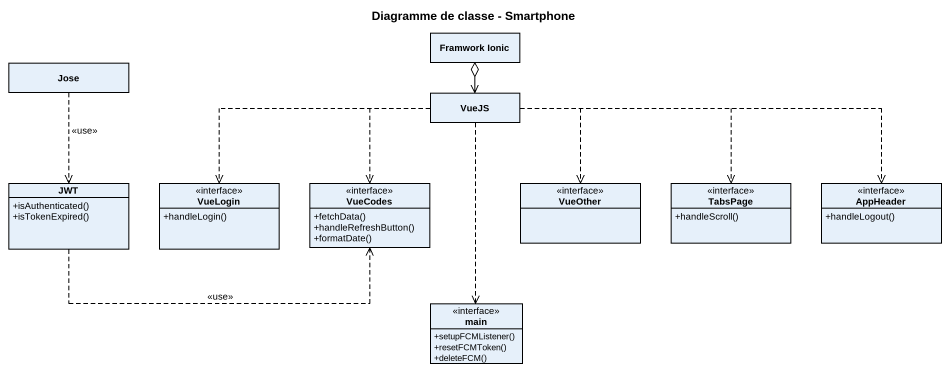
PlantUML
@startuml
title Diagramme de classe - Smartphone
hide circle
hide empty members
skinparam classAttributeIconSize 0
class "Framwork Ionic" as Framwork_Ionic
class Jose
class VueJS
class JWT {
  +isAuthenticated()
  +isTokenExpired()
}
interface VueLogin {
  +handleLogin()
}
interface VueCodes {
  +fetchData()
  +handleRefreshButton()
  +formatDate()
}
interface VueOther
interface TabsPage {
  +handleScroll()
}
interface AppHeader {
  +handleLogout()
}
interface main {
  +setupFCMListener()
  +resetFCMToken()
  +deleteFCM()
}
Framwork_Ionic o--> VueJS
Jose ..> JWT : <<use>>
VueJS .left.> VueLogin
VueJS ..> VueCodes
VueJS ..> VueOther
VueJS .right.> TabsPage
VueJS .right.> AppHeader
VueJS ..> main
JWT .right.> VueCodes : <<use>>
@enduml
